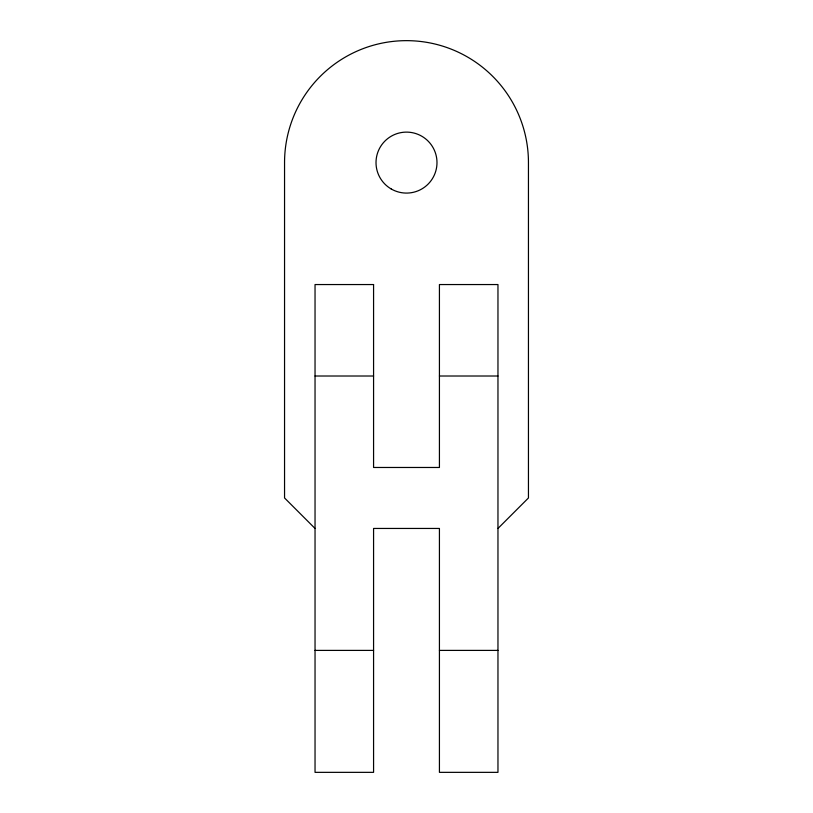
<?xml version="1.0" encoding="UTF-8"?>
<svg xmlns="http://www.w3.org/2000/svg" width="813" height="813" viewBox="0 0 813 813"><rect width="100%" height="100%" fill="white"/><g stroke="black" fill="none" stroke-linecap="round" stroke-linejoin="round"><path stroke-width="1.22" d="M497.963 528.45L528.45 497.963L528.45 162.6A121.95 121.95 0 0 0 406.5 40.65A121.95 121.95 0 0 0 284.55 162.6L284.55 497.963L315.038 528.45M315.038 376.013L373.574 376.013M439.427 376.013L497.963 376.013M315.038 650.4L373.574 650.4M439.427 650.4L497.963 650.4M373.574 284.55L315.038 284.55L315.038 772.35L373.574 772.35L373.574 528.45L439.427 528.45L439.427 772.35L497.963 772.35L497.963 284.55L439.427 284.55L439.427 467.475L373.574 467.475L373.574 284.55M391.256 189.002A30.488 30.488 0 0 0 436.988 162.6A30.488 30.488 0 0 0 391.256 136.198A30.488 30.488 0 0 0 391.256 189.002"/></g></svg>
